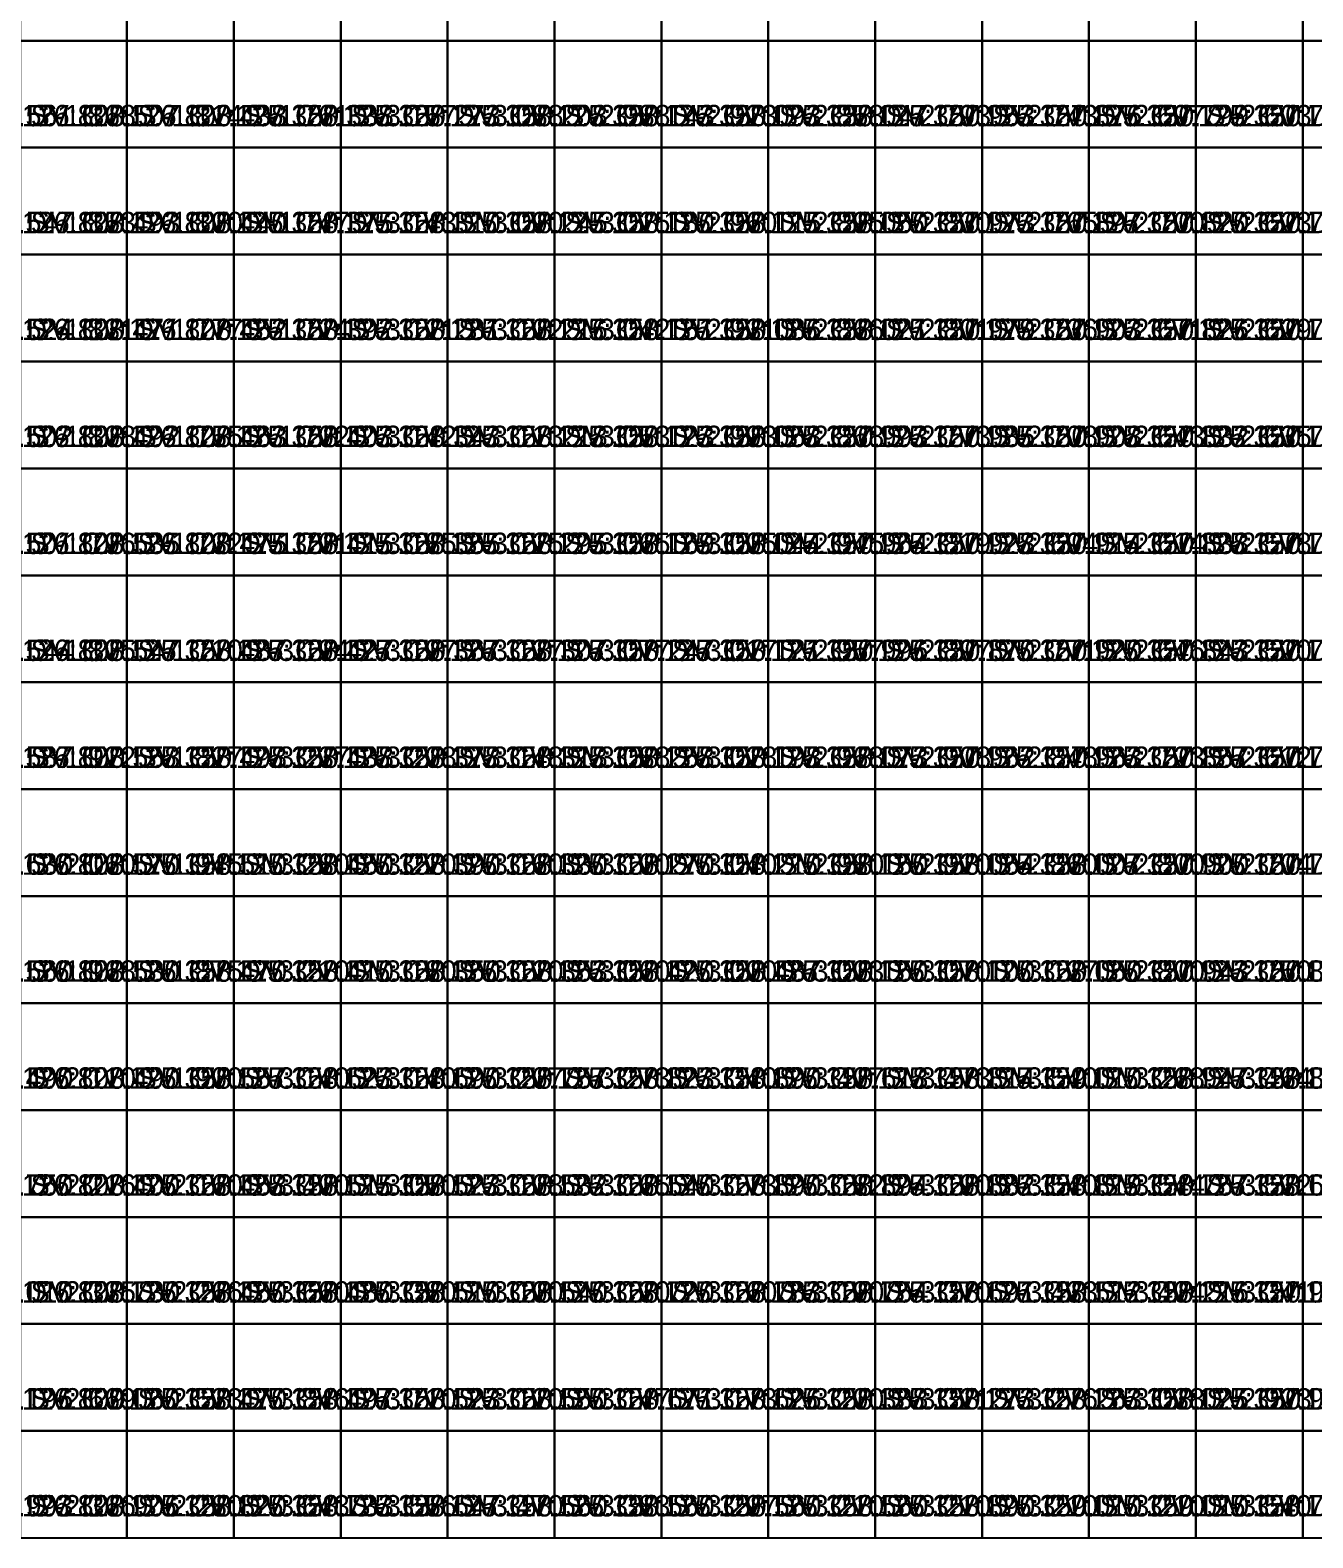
# Model space of a CAD drawing. Header units: metres. Extents: x 287857 to 287981, y 62957 to 63018.
# Drawn here: x 287924.02 to 287936.02, y 62956.83 to 62970.93 of the extents above; entities that cross this region are included whole.
import ezdxf

# ---------------------------------------------------------------- set-up
doc = ezdxf.new("R2010")
doc.units = ezdxf.units.M
doc.layers.add('CORR-CUT', color=7, linetype='Continuous', true_color=0x3b82f6)
doc.layers.add('CORR-DIFF-TXT', color=7, linetype='Continuous', true_color=0xffffff)

msp = doc.modelspace()

# ---------------------------------------------------------------- linework, layer by layer
at = {"layer": 'CORR-CUT'}
for points in [[(287923.925, 62970.831, 128.522), (287924.925, 62970.831, 128.522), (287924.925, 62971.831, 128.522), (287923.925, 62971.831, 128.522), (287923.925, 62970.831, 128.522)], [(287924.925, 62970.831, 128.436), (287925.925, 62970.831, 128.436), (287925.925, 62971.831, 128.436), (287924.925, 62971.831, 128.436), (287924.925, 62970.831, 128.436)], [(287925.925, 62970.831, 128.319), (287926.925, 62970.831, 128.319), (287926.925, 62971.831, 128.319), (287925.925, 62971.831, 128.319), (287925.925, 62970.831, 128.319)], [(287926.925, 62970.831, 128.237), (287927.925, 62970.831, 128.237), (287927.925, 62971.831, 128.237), (287926.925, 62971.831, 128.237), (287926.925, 62970.831, 128.237)], [(287927.925, 62970.831, 128.172), (287928.925, 62970.831, 128.172), (287928.925, 62971.831, 128.172), (287927.925, 62971.831, 128.172), (287927.925, 62970.831, 128.172)], [(287928.925, 62970.831, 128.136), (287929.925, 62970.831, 128.136), (287929.925, 62971.831, 128.136), (287928.925, 62971.831, 128.136), (287928.925, 62970.831, 128.136)], [(287929.925, 62970.831, 128.115), (287930.925, 62970.831, 128.115), (287930.925, 62971.831, 128.115), (287929.925, 62971.831, 128.115), (287929.925, 62970.831, 128.115)], [(287930.925, 62970.831, 128.043), (287931.925, 62970.831, 128.043), (287931.925, 62971.831, 128.043), (287930.925, 62971.831, 128.043), (287930.925, 62970.831, 128.043)], [(287931.925, 62970.831, 127.941), (287932.925, 62970.831, 127.941), (287932.925, 62971.831, 127.941), (287931.925, 62971.831, 127.941), (287931.925, 62970.831, 127.941)], [(287932.925, 62970.831, 127.856), (287933.925, 62970.831, 127.856), (287933.925, 62971.831, 127.856), (287932.925, 62971.831, 127.856), (287932.925, 62970.831, 127.856)], [(287933.925, 62970.831, 127.779), (287934.925, 62970.831, 127.779), (287934.925, 62971.831, 127.779), (287933.925, 62971.831, 127.779), (287933.925, 62970.831, 127.779)], [(287934.925, 62970.831, 127.702), (287935.925, 62970.831, 127.702), (287935.925, 62971.831, 127.702), (287934.925, 62971.831, 127.702), (287934.925, 62970.831, 127.702)], [(287935.925, 62970.831, 127.626), (287936.925, 62970.831, 127.626), (287936.925, 62971.831, 127.626), (287935.925, 62971.831, 127.626), (287935.925, 62970.831, 127.626)], [(287923.925, 62969.831, 128.507), (287924.925, 62969.831, 128.507), (287924.925, 62970.831, 128.507), (287923.925, 62970.831, 128.507), (287923.925, 62969.831, 128.507)], [(287924.925, 62969.831, 128.438), (287925.925, 62969.831, 128.438), (287925.925, 62970.831, 128.438), (287924.925, 62970.831, 128.438), (287924.925, 62969.831, 128.438)], [(287925.925, 62969.831, 128.338), (287926.925, 62969.831, 128.338), (287926.925, 62970.831, 128.338), (287925.925, 62970.831, 128.338), (287925.925, 62969.831, 128.338)], [(287926.925, 62969.831, 128.273), (287927.925, 62969.831, 128.273), (287927.925, 62970.831, 128.273), (287926.925, 62970.831, 128.273), (287926.925, 62969.831, 128.273)], [(287927.925, 62969.831, 128.208), (287928.925, 62969.831, 128.208), (287928.925, 62970.831, 128.208), (287927.925, 62970.831, 128.208), (287927.925, 62969.831, 128.208)], [(287928.925, 62969.831, 128.143), (287929.925, 62969.831, 128.143), (287929.925, 62970.831, 128.143), (287928.925, 62970.831, 128.143), (287928.925, 62969.831, 128.143)], [(287929.925, 62969.831, 128.093), (287930.925, 62969.831, 128.093), (287930.925, 62970.831, 128.093), (287929.925, 62970.831, 128.093), (287929.925, 62969.831, 128.093)], [(287930.925, 62969.831, 128.047), (287931.925, 62969.831, 128.047), (287931.925, 62970.831, 128.047), (287930.925, 62970.831, 128.047), (287930.925, 62969.831, 128.047)], [(287931.925, 62969.831, 127.953), (287932.925, 62969.831, 127.953), (287932.925, 62970.831, 127.953), (287931.925, 62970.831, 127.953), (287931.925, 62969.831, 127.953)], [(287932.925, 62969.831, 127.876), (287933.925, 62969.831, 127.876), (287933.925, 62970.831, 127.876), (287932.925, 62970.831, 127.876), (287932.925, 62969.831, 127.876)], [(287933.925, 62969.831, 127.799), (287934.925, 62969.831, 127.799), (287934.925, 62970.831, 127.799), (287933.925, 62970.831, 127.799), (287933.925, 62969.831, 127.799)], [(287934.925, 62969.831, 127.723), (287935.925, 62969.831, 127.723), (287935.925, 62970.831, 127.723), (287934.925, 62970.831, 127.723), (287934.925, 62969.831, 127.723)], [(287935.925, 62969.831, 127.646), (287936.925, 62969.831, 127.646), (287936.925, 62970.831, 127.646), (287935.925, 62970.831, 127.646), (287935.925, 62969.831, 127.646)], [(287923.925, 62968.831, 128.493), (287924.925, 62968.831, 128.493), (287924.925, 62969.831, 128.493), (287923.925, 62969.831, 128.493), (287923.925, 62968.831, 128.493)], [(287924.925, 62968.831, 128.44), (287925.925, 62968.831, 128.44), (287925.925, 62969.831, 128.44), (287924.925, 62969.831, 128.44), (287924.925, 62968.831, 128.44)], [(287925.925, 62968.831, 128.375), (287926.925, 62968.831, 128.375), (287926.925, 62969.831, 128.375), (287925.925, 62969.831, 128.375), (287925.925, 62968.831, 128.375)], [(287926.925, 62968.831, 128.31), (287927.925, 62968.831, 128.31), (287927.925, 62969.831, 128.31), (287926.925, 62969.831, 128.31), (287926.925, 62968.831, 128.31)], [(287927.925, 62968.831, 128.245), (287928.925, 62968.831, 128.245), (287928.925, 62969.831, 128.245), (287927.925, 62969.831, 128.245), (287927.925, 62968.831, 128.245)], [(287928.925, 62968.831, 128.18), (287929.925, 62968.831, 128.18), (287929.925, 62969.831, 128.18), (287928.925, 62969.831, 128.18), (287928.925, 62968.831, 128.18)], [(287929.925, 62968.831, 128.115), (287930.925, 62968.831, 128.115), (287930.925, 62969.831, 128.115), (287929.925, 62969.831, 128.115), (287929.925, 62968.831, 128.115)], [(287930.925, 62968.831, 128.05), (287931.925, 62968.831, 128.05), (287931.925, 62969.831, 128.05), (287930.925, 62969.831, 128.05), (287930.925, 62968.831, 128.05)], [(287931.925, 62968.831, 127.973), (287932.925, 62968.831, 127.973), (287932.925, 62969.831, 127.973), (287931.925, 62969.831, 127.973), (287931.925, 62968.831, 127.973)], [(287932.925, 62968.831, 127.897), (287933.925, 62968.831, 127.897), (287933.925, 62969.831, 127.897), (287932.925, 62969.831, 127.897), (287932.925, 62968.831, 127.897)], [(287933.925, 62968.831, 127.82), (287934.925, 62968.831, 127.82), (287934.925, 62969.831, 127.82), (287933.925, 62969.831, 127.82), (287933.925, 62968.831, 127.82)], [(287934.925, 62968.831, 127.743), (287935.925, 62968.831, 127.743), (287935.925, 62969.831, 127.743), (287934.925, 62969.831, 127.743), (287934.925, 62968.831, 127.743)], [(287935.925, 62968.831, 127.667), (287936.925, 62968.831, 127.667), (287936.925, 62969.831, 127.667), (287935.925, 62969.831, 127.667), (287935.925, 62968.831, 127.667)], [(287923.925, 62967.831, 128.471), (287924.925, 62967.831, 128.471), (287924.925, 62968.831, 128.471), (287923.925, 62968.831, 128.471), (287923.925, 62967.831, 128.471)], [(287924.925, 62967.831, 128.452), (287925.925, 62967.831, 128.452), (287925.925, 62968.831, 128.452), (287924.925, 62968.831, 128.452), (287924.925, 62967.831, 128.452)], [(287925.925, 62967.831, 128.392), (287926.925, 62967.831, 128.392), (287926.925, 62968.831, 128.392), (287925.925, 62968.831, 128.392), (287925.925, 62967.831, 128.392)], [(287926.925, 62967.831, 128.281), (287927.925, 62967.831, 128.281), (287927.925, 62968.831, 128.281), (287926.925, 62968.831, 128.281), (287926.925, 62967.831, 128.281)], [(287927.925, 62967.831, 128.216), (287928.925, 62967.831, 128.216), (287928.925, 62968.831, 128.216), (287927.925, 62968.831, 128.216), (287927.925, 62967.831, 128.216)], [(287928.925, 62967.831, 128.151), (287929.925, 62967.831, 128.151), (287929.925, 62968.831, 128.151), (287928.925, 62968.831, 128.151), (287928.925, 62967.831, 128.151)], [(287929.925, 62967.831, 128.086), (287930.925, 62967.831, 128.086), (287930.925, 62968.831, 128.086), (287929.925, 62968.831, 128.086), (287929.925, 62967.831, 128.086)], [(287930.925, 62967.831, 128.021), (287931.925, 62967.831, 128.021), (287931.925, 62968.831, 128.021), (287930.925, 62968.831, 128.021), (287930.925, 62967.831, 128.021)], [(287931.925, 62967.831, 127.979), (287932.925, 62967.831, 127.979), (287932.925, 62968.831, 127.979), (287931.925, 62968.831, 127.979), (287931.925, 62967.831, 127.979)], [(287932.925, 62967.831, 127.903), (287933.925, 62967.831, 127.903), (287933.925, 62968.831, 127.903), (287932.925, 62968.831, 127.903), (287932.925, 62967.831, 127.903)], [(287933.925, 62967.831, 127.826), (287934.925, 62967.831, 127.826), (287934.925, 62968.831, 127.826), (287933.925, 62968.831, 127.826), (287933.925, 62967.831, 127.826)], [(287934.925, 62967.831, 127.749), (287935.925, 62967.831, 127.749), (287935.925, 62968.831, 127.749), (287934.925, 62968.831, 127.749), (287934.925, 62967.831, 127.749)], [(287935.925, 62967.831, 127.673), (287936.925, 62967.831, 127.673), (287936.925, 62968.831, 127.673), (287935.925, 62968.831, 127.673), (287935.925, 62967.831, 127.673)], [(287923.925, 62966.831, 128.492), (287924.925, 62966.831, 128.492), (287924.925, 62967.831, 128.492), (287923.925, 62967.831, 128.492), (287923.925, 62966.831, 128.492)], [(287924.925, 62966.831, 128.463), (287925.925, 62966.831, 128.463), (287925.925, 62967.831, 128.463), (287924.925, 62967.831, 128.463), (287924.925, 62966.831, 128.463)], [(287925.925, 62966.831, 128.403), (287926.925, 62966.831, 128.403), (287926.925, 62967.831, 128.403), (287925.925, 62967.831, 128.403), (287925.925, 62966.831, 128.403)], [(287926.925, 62966.831, 128.343), (287927.925, 62966.831, 128.343), (287927.925, 62967.831, 128.343), (287926.925, 62967.831, 128.343), (287926.925, 62966.831, 128.343)], [(287927.925, 62966.831, 128.218), (287928.925, 62966.831, 128.218), (287928.925, 62967.831, 128.218), (287927.925, 62967.831, 128.218), (287927.925, 62966.831, 128.218)], [(287928.925, 62966.831, 128.123), (287929.925, 62966.831, 128.123), (287929.925, 62967.831, 128.123), (287928.925, 62967.831, 128.123), (287928.925, 62966.831, 128.123)], [(287929.925, 62966.831, 128.058), (287930.925, 62966.831, 128.058), (287930.925, 62967.831, 128.058), (287929.925, 62967.831, 128.058), (287929.925, 62966.831, 128.058)], [(287930.925, 62966.831, 127.993), (287931.925, 62966.831, 127.993), (287931.925, 62967.831, 127.993), (287930.925, 62967.831, 127.993), (287930.925, 62966.831, 127.993)], [(287931.925, 62966.831, 127.985), (287932.925, 62966.831, 127.985), (287932.925, 62967.831, 127.985), (287931.925, 62967.831, 127.985), (287931.925, 62966.831, 127.985)], [(287932.925, 62966.831, 127.908), (287933.925, 62966.831, 127.908), (287933.925, 62967.831, 127.908), (287932.925, 62967.831, 127.908), (287932.925, 62966.831, 127.908)], [(287933.925, 62966.831, 127.832), (287934.925, 62966.831, 127.832), (287934.925, 62967.831, 127.832), (287933.925, 62967.831, 127.832), (287933.925, 62966.831, 127.832)], [(287934.925, 62966.831, 127.755), (287935.925, 62966.831, 127.755), (287935.925, 62967.831, 127.755), (287934.925, 62967.831, 127.755), (287934.925, 62966.831, 127.755)], [(287935.925, 62966.831, 127.678), (287936.925, 62966.831, 127.678), (287936.925, 62967.831, 127.678), (287935.925, 62967.831, 127.678), (287935.925, 62966.831, 127.678)], [(287923.925, 62965.831, 128.535), (287924.925, 62965.831, 128.535), (287924.925, 62966.831, 128.535), (287923.925, 62966.831, 128.535), (287923.925, 62965.831, 128.535)], [(287924.925, 62965.831, 128.475), (287925.925, 62965.831, 128.475), (287925.925, 62966.831, 128.475), (287924.925, 62966.831, 128.475), (287924.925, 62965.831, 128.475)], [(287925.925, 62965.831, 128.415), (287926.925, 62965.831, 128.415), (287926.925, 62966.831, 128.415), (287925.925, 62966.831, 128.415), (287925.925, 62965.831, 128.415)], [(287926.925, 62965.831, 128.355), (287927.925, 62965.831, 128.355), (287927.925, 62966.831, 128.355), (287926.925, 62966.831, 128.355), (287926.925, 62965.831, 128.355)], [(287927.925, 62965.831, 128.295), (287928.925, 62965.831, 128.295), (287928.925, 62966.831, 128.295), (287927.925, 62966.831, 128.295), (287927.925, 62965.831, 128.295)], [(287928.925, 62965.831, 128.169), (287929.925, 62965.831, 128.169), (287929.925, 62966.831, 128.169), (287928.925, 62966.831, 128.169), (287928.925, 62965.831, 128.169)], [(287929.925, 62965.831, 128.044), (287930.925, 62965.831, 128.044), (287930.925, 62966.831, 128.044), (287929.925, 62966.831, 128.044), (287929.925, 62965.831, 128.044)], [(287930.925, 62965.831, 127.964), (287931.925, 62965.831, 127.964), (287931.925, 62966.831, 127.964), (287930.925, 62966.831, 127.964), (287930.925, 62965.831, 127.964)], [(287931.925, 62965.831, 127.928), (287932.925, 62965.831, 127.928), (287932.925, 62966.831, 127.928), (287931.925, 62966.831, 127.928), (287931.925, 62965.831, 127.928)], [(287932.925, 62965.831, 127.914), (287933.925, 62965.831, 127.914), (287933.925, 62966.831, 127.914), (287932.925, 62966.831, 127.914), (287932.925, 62965.831, 127.914)], [(287933.925, 62965.831, 127.838), (287934.925, 62965.831, 127.838), (287934.925, 62966.831, 127.838), (287933.925, 62966.831, 127.838), (287933.925, 62965.831, 127.838)], [(287934.925, 62965.831, 127.76), (287935.925, 62965.831, 127.76), (287935.925, 62966.831, 127.76), (287934.925, 62966.831, 127.76), (287934.925, 62965.831, 127.76)], [(287935.925, 62965.831, 127.683), (287936.925, 62965.831, 127.683), (287936.925, 62966.831, 127.683), (287935.925, 62966.831, 127.683), (287935.925, 62965.831, 127.683)], [(287923.925, 62964.831, 128.547), (287924.925, 62964.831, 128.547), (287924.925, 62965.831, 128.547), (287923.925, 62965.831, 128.547), (287923.925, 62964.831, 128.547)], [(287924.925, 62964.831, 128.487), (287925.925, 62964.831, 128.487), (287925.925, 62965.831, 128.487), (287924.925, 62965.831, 128.487), (287924.925, 62964.831, 128.487)], [(287925.925, 62964.831, 128.427), (287926.925, 62964.831, 128.427), (287926.925, 62965.831, 128.427), (287925.925, 62965.831, 128.427), (287925.925, 62964.831, 128.427)], [(287926.925, 62964.831, 128.367), (287927.925, 62964.831, 128.367), (287927.925, 62965.831, 128.367), (287926.925, 62965.831, 128.367), (287926.925, 62964.831, 128.367)], [(287927.925, 62964.831, 128.307), (287928.925, 62964.831, 128.307), (287928.925, 62965.831, 128.307), (287927.925, 62965.831, 128.307), (287927.925, 62964.831, 128.307)], [(287928.925, 62964.831, 128.247), (287929.925, 62964.831, 128.247), (287929.925, 62965.831, 128.247), (287928.925, 62965.831, 128.247), (287928.925, 62964.831, 128.247)], [(287929.925, 62964.831, 128.121), (287930.925, 62964.831, 128.121), (287930.925, 62965.831, 128.121), (287929.925, 62965.831, 128.121), (287929.925, 62964.831, 128.121)], [(287930.925, 62964.831, 127.996), (287931.925, 62964.831, 127.996), (287931.925, 62965.831, 127.996), (287930.925, 62965.831, 127.996), (287930.925, 62964.831, 127.996)], [(287931.925, 62964.831, 127.87), (287932.925, 62964.831, 127.87), (287932.925, 62965.831, 127.87), (287931.925, 62965.831, 127.87), (287931.925, 62964.831, 127.87)], [(287932.925, 62964.831, 127.92), (287933.925, 62964.831, 127.92), (287933.925, 62965.831, 127.92), (287932.925, 62965.831, 127.92), (287932.925, 62964.831, 127.92)], [(287933.925, 62964.831, 127.843), (287934.925, 62964.831, 127.843), (287934.925, 62965.831, 127.843), (287933.925, 62965.831, 127.843), (287933.925, 62964.831, 127.843)], [(287934.925, 62964.831, 127.765), (287935.925, 62964.831, 127.765), (287935.925, 62965.831, 127.765), (287934.925, 62965.831, 127.765), (287934.925, 62964.831, 127.765)], [(287935.925, 62964.831, 127.688), (287936.925, 62964.831, 127.688), (287936.925, 62965.831, 127.688), (287935.925, 62965.831, 127.688), (287935.925, 62964.831, 127.688)], [(287923.925, 62963.831, 128.558), (287924.925, 62963.831, 128.558), (287924.925, 62964.831, 128.558), (287923.925, 62964.831, 128.558), (287923.925, 62963.831, 128.558)], [(287924.925, 62963.831, 128.498), (287925.925, 62963.831, 128.498), (287925.925, 62964.831, 128.498), (287924.925, 62964.831, 128.498), (287924.925, 62963.831, 128.498)], [(287925.925, 62963.831, 128.438), (287926.925, 62963.831, 128.438), (287926.925, 62964.831, 128.438), (287925.925, 62964.831, 128.438), (287925.925, 62963.831, 128.438)], [(287926.925, 62963.831, 128.378), (287927.925, 62963.831, 128.378), (287927.925, 62964.831, 128.378), (287926.925, 62964.831, 128.378), (287926.925, 62963.831, 128.378)], [(287927.925, 62963.831, 128.318), (287928.925, 62963.831, 128.318), (287928.925, 62964.831, 128.318), (287927.925, 62964.831, 128.318), (287927.925, 62963.831, 128.318)], [(287928.925, 62963.831, 128.258), (287929.925, 62963.831, 128.258), (287929.925, 62964.831, 128.258), (287928.925, 62964.831, 128.258), (287928.925, 62963.831, 128.258)], [(287929.925, 62963.831, 128.198), (287930.925, 62963.831, 128.198), (287930.925, 62964.831, 128.198), (287929.925, 62964.831, 128.198), (287929.925, 62963.831, 128.198)], [(287930.925, 62963.831, 128.073), (287931.925, 62963.831, 128.073), (287931.925, 62964.831, 128.073), (287930.925, 62964.831, 128.073), (287930.925, 62963.831, 128.073)], [(287931.925, 62963.831, 127.962), (287932.925, 62963.831, 127.962), (287932.925, 62964.831, 127.962), (287931.925, 62964.831, 127.962), (287931.925, 62963.831, 127.962)], [(287932.925, 62963.831, 127.963), (287933.925, 62963.831, 127.963), (287933.925, 62964.831, 127.963), (287932.925, 62964.831, 127.963), (287932.925, 62963.831, 127.963)], [(287933.925, 62963.831, 127.857), (287934.925, 62963.831, 127.857), (287934.925, 62964.831, 127.857), (287933.925, 62964.831, 127.857), (287933.925, 62963.831, 127.857)], [(287934.925, 62963.831, 127.77), (287935.925, 62963.831, 127.77), (287935.925, 62964.831, 127.77), (287934.925, 62964.831, 127.77), (287934.925, 62963.831, 127.77)], [(287935.925, 62963.831, 127.693), (287936.925, 62963.831, 127.693), (287936.925, 62964.831, 127.693), (287935.925, 62964.831, 127.693), (287935.925, 62963.831, 127.693)], [(287923.925, 62962.831, 128.57), (287924.925, 62962.831, 128.57), (287924.925, 62963.831, 128.57), (287923.925, 62963.831, 128.57), (287923.925, 62962.831, 128.57)], [(287924.925, 62962.831, 128.51), (287925.925, 62962.831, 128.51), (287925.925, 62963.831, 128.51), (287924.925, 62963.831, 128.51), (287924.925, 62962.831, 128.51)], [(287925.925, 62962.831, 128.45), (287926.925, 62962.831, 128.45), (287926.925, 62963.831, 128.45), (287925.925, 62963.831, 128.45), (287925.925, 62962.831, 128.45)], [(287926.925, 62962.831, 128.39), (287927.925, 62962.831, 128.39), (287927.925, 62963.831, 128.39), (287926.925, 62963.831, 128.39), (287926.925, 62962.831, 128.39)], [(287927.925, 62962.831, 128.33), (287928.925, 62962.831, 128.33), (287928.925, 62963.831, 128.33), (287927.925, 62963.831, 128.33), (287927.925, 62962.831, 128.33)], [(287928.925, 62962.831, 128.27), (287929.925, 62962.831, 128.27), (287929.925, 62963.831, 128.27), (287928.925, 62963.831, 128.27), (287928.925, 62962.831, 128.27)], [(287929.925, 62962.831, 128.21), (287930.925, 62962.831, 128.21), (287930.925, 62963.831, 128.21), (287929.925, 62963.831, 128.21), (287929.925, 62962.831, 128.21)], [(287930.925, 62962.831, 128.15), (287931.925, 62962.831, 128.15), (287931.925, 62963.831, 128.15), (287930.925, 62963.831, 128.15), (287930.925, 62962.831, 128.15)], [(287931.925, 62962.831, 128.054), (287932.925, 62962.831, 128.054), (287932.925, 62963.831, 128.054), (287931.925, 62963.831, 128.054), (287931.925, 62962.831, 128.054)], [(287932.925, 62962.831, 128.007), (287933.925, 62962.831, 128.007), (287933.925, 62963.831, 128.007), (287932.925, 62963.831, 128.007), (287932.925, 62962.831, 128.007)], [(287933.925, 62962.831, 127.9), (287934.925, 62962.831, 127.9), (287934.925, 62963.831, 127.9), (287933.925, 62963.831, 127.9), (287933.925, 62962.831, 127.9)], [(287934.925, 62962.831, 127.793), (287935.925, 62962.831, 127.793), (287935.925, 62963.831, 127.793), (287934.925, 62963.831, 127.793), (287934.925, 62962.831, 127.793)], [(287935.925, 62962.831, 127.707), (287936.925, 62962.831, 127.707), (287936.925, 62963.831, 127.707), (287935.925, 62963.831, 127.707), (287935.925, 62962.831, 127.707)], [(287923.925, 62961.831, 128.53), (287924.925, 62961.831, 128.53), (287924.925, 62962.831, 128.53), (287923.925, 62962.831, 128.53), (287923.925, 62961.831, 128.53)], [(287924.925, 62961.831, 128.47), (287925.925, 62961.831, 128.47), (287925.925, 62962.831, 128.47), (287924.925, 62962.831, 128.47), (287924.925, 62961.831, 128.47)], [(287925.925, 62961.831, 128.41), (287926.925, 62961.831, 128.41), (287926.925, 62962.831, 128.41), (287925.925, 62962.831, 128.41), (287925.925, 62961.831, 128.41)], [(287926.925, 62961.831, 128.35), (287927.925, 62961.831, 128.35), (287927.925, 62962.831, 128.35), (287926.925, 62962.831, 128.35), (287926.925, 62961.831, 128.35)], [(287927.925, 62961.831, 128.353), (287928.925, 62961.831, 128.353), (287928.925, 62962.831, 128.353), (287927.925, 62962.831, 128.353), (287927.925, 62961.831, 128.353)], [(287928.925, 62961.831, 128.42), (287929.925, 62961.831, 128.42), (287929.925, 62962.831, 128.42), (287928.925, 62962.831, 128.42), (287928.925, 62961.831, 128.42)], [(287929.925, 62961.831, 128.487), (287930.925, 62961.831, 128.487), (287930.925, 62962.831, 128.487), (287929.925, 62962.831, 128.487), (287929.925, 62961.831, 128.487)], [(287930.925, 62961.831, 128.15), (287931.925, 62961.831, 128.15), (287931.925, 62962.831, 128.15), (287930.925, 62962.831, 128.15), (287930.925, 62961.831, 128.15)], [(287931.925, 62961.831, 128.1), (287932.925, 62961.831, 128.1), (287932.925, 62962.831, 128.1), (287931.925, 62962.831, 128.1), (287931.925, 62961.831, 128.1)], [(287932.925, 62961.831, 128.05), (287933.925, 62961.831, 128.05), (287933.925, 62962.831, 128.05), (287932.925, 62962.831, 128.05), (287932.925, 62961.831, 128.05)], [(287933.925, 62961.831, 127.943), (287934.925, 62961.831, 127.943), (287934.925, 62962.831, 127.943), (287933.925, 62962.831, 127.943), (287933.925, 62961.831, 127.943)], [(287934.925, 62961.831, 127.837), (287935.925, 62961.831, 127.837), (287935.925, 62962.831, 127.837), (287934.925, 62962.831, 127.837), (287934.925, 62961.831, 127.837)], [(287935.925, 62961.831, 127.73), (287936.925, 62961.831, 127.73), (287936.925, 62962.831, 127.73), (287935.925, 62962.831, 127.73), (287935.925, 62961.831, 127.73)], [(287923.925, 62960.831, 128.49), (287924.925, 62960.831, 128.49), (287924.925, 62961.831, 128.49), (287923.925, 62961.831, 128.49), (287923.925, 62960.831, 128.49)], [(287924.925, 62960.831, 128.557), (287925.925, 62960.831, 128.557), (287925.925, 62961.831, 128.557), (287924.925, 62961.831, 128.557), (287924.925, 62960.831, 128.557)], [(287925.925, 62960.831, 128.623), (287926.925, 62960.831, 128.623), (287926.925, 62961.831, 128.623), (287925.925, 62961.831, 128.623), (287925.925, 62960.831, 128.623)], [(287926.925, 62960.831, 128.69), (287927.925, 62960.831, 128.69), (287927.925, 62961.831, 128.69), (287926.925, 62961.831, 128.69), (287926.925, 62960.831, 128.69)], [(287927.925, 62960.831, 128.757), (287928.925, 62960.831, 128.757), (287928.925, 62961.831, 128.757), (287927.925, 62961.831, 128.757), (287927.925, 62960.831, 128.757)], [(287928.925, 62960.831, 128.823), (287929.925, 62960.831, 128.823), (287929.925, 62961.831, 128.823), (287928.925, 62961.831, 128.823), (287928.925, 62960.831, 128.823)], [(287929.925, 62960.831, 128.89), (287930.925, 62960.831, 128.89), (287930.925, 62961.831, 128.89), (287929.925, 62961.831, 128.89), (287929.925, 62960.831, 128.89)], [(287930.925, 62960.831, 128.618), (287931.925, 62960.831, 128.618), (287931.925, 62961.831, 128.618), (287930.925, 62961.831, 128.618), (287930.925, 62960.831, 128.618)], [(287931.925, 62960.831, 128.814), (287932.925, 62960.831, 128.814), (287932.925, 62961.831, 128.814), (287931.925, 62961.831, 128.814), (287931.925, 62960.831, 128.814)], [(287932.925, 62960.831, 129.01), (287933.925, 62960.831, 129.01), (287933.925, 62961.831, 129.01), (287932.925, 62961.831, 129.01), (287932.925, 62960.831, 129.01)], [(287933.925, 62960.831, 128.947), (287934.925, 62960.831, 128.947), (287934.925, 62961.831, 128.947), (287933.925, 62961.831, 128.947), (287933.925, 62960.831, 128.947)], [(287934.925, 62960.831, 128.885), (287935.925, 62960.831, 128.885), (287935.925, 62961.831, 128.885), (287934.925, 62961.831, 128.885), (287934.925, 62960.831, 128.885)], [(287935.925, 62960.831, 128.822), (287936.925, 62960.831, 128.822), (287936.925, 62961.831, 128.822), (287935.925, 62961.831, 128.822), (287935.925, 62960.831, 128.822)], [(287923.925, 62959.831, 128.4), (287924.925, 62959.831, 128.4), (287924.925, 62960.831, 128.4), (287923.925, 62960.831, 128.4), (287923.925, 62959.831, 128.4)], [(287924.925, 62959.831, 128.458), (287925.925, 62959.831, 128.458), (287925.925, 62960.831, 128.458), (287924.925, 62960.831, 128.458), (287924.925, 62959.831, 128.458)], [(287925.925, 62959.831, 128.515), (287926.925, 62959.831, 128.515), (287926.925, 62960.831, 128.515), (287925.925, 62960.831, 128.515), (287925.925, 62959.831, 128.515)], [(287926.925, 62959.831, 128.523), (287927.925, 62959.831, 128.523), (287927.925, 62960.831, 128.523), (287926.925, 62960.831, 128.523), (287926.925, 62959.831, 128.523)], [(287927.925, 62959.831, 128.532), (287928.925, 62959.831, 128.532), (287928.925, 62960.831, 128.532), (287927.925, 62960.831, 128.532), (287927.925, 62959.831, 128.532)], [(287928.925, 62959.831, 128.54), (287929.925, 62959.831, 128.54), (287929.925, 62960.831, 128.54), (287928.925, 62960.831, 128.54), (287928.925, 62959.831, 128.54)], [(287929.925, 62959.831, 128.89), (287930.925, 62959.831, 128.89), (287930.925, 62960.831, 128.89), (287929.925, 62960.831, 128.89), (287929.925, 62959.831, 128.89)], [(287930.925, 62959.831, 128.894), (287931.925, 62959.831, 128.894), (287931.925, 62960.831, 128.894), (287930.925, 62960.831, 128.894), (287930.925, 62959.831, 128.894)], [(287931.925, 62959.831, 128.882), (287932.925, 62959.831, 128.882), (287932.925, 62960.831, 128.882), (287931.925, 62960.831, 128.882), (287931.925, 62959.831, 128.882)], [(287932.925, 62959.831, 128.819), (287933.925, 62959.831, 128.819), (287933.925, 62960.831, 128.819), (287932.925, 62960.831, 128.819), (287932.925, 62959.831, 128.819)], [(287933.925, 62959.831, 128.757), (287934.925, 62959.831, 128.757), (287934.925, 62960.831, 128.757), (287933.925, 62960.831, 128.757), (287933.925, 62959.831, 128.757)], [(287934.925, 62959.831, 128.636), (287935.925, 62959.831, 128.636), (287935.925, 62960.831, 128.636), (287934.925, 62960.831, 128.636), (287934.925, 62959.831, 128.636)], [(287935.925, 62959.831, 128.34), (287936.925, 62959.831, 128.34), (287936.925, 62960.831, 128.34), (287935.925, 62960.831, 128.34), (287935.925, 62959.831, 128.34)], [(287923.925, 62958.831, 128.73), (287924.925, 62958.831, 128.73), (287924.925, 62959.831, 128.73), (287923.925, 62959.831, 128.73), (287923.925, 62958.831, 128.73)], [(287924.925, 62958.831, 128.45), (287925.925, 62958.831, 128.45), (287925.925, 62959.831, 128.45), (287924.925, 62959.831, 128.45), (287924.925, 62958.831, 128.45)], [(287925.925, 62958.831, 128.48), (287926.925, 62958.831, 128.48), (287926.925, 62959.831, 128.48), (287925.925, 62959.831, 128.48), (287925.925, 62958.831, 128.48)], [(287926.925, 62958.831, 128.51), (287927.925, 62958.831, 128.51), (287927.925, 62959.831, 128.51), (287926.925, 62959.831, 128.51), (287926.925, 62958.831, 128.51)], [(287927.925, 62958.831, 128.54), (287928.925, 62958.831, 128.54), (287928.925, 62959.831, 128.54), (287927.925, 62959.831, 128.54), (287927.925, 62958.831, 128.54)], [(287928.925, 62958.831, 128.72), (287929.925, 62958.831, 128.72), (287929.925, 62959.831, 128.72), (287928.925, 62959.831, 128.72), (287928.925, 62958.831, 128.72)], [(287929.925, 62958.831, 128.783), (287930.925, 62958.831, 128.783), (287930.925, 62959.831, 128.783), (287929.925, 62959.831, 128.783), (287929.925, 62958.831, 128.783)], [(287930.925, 62958.831, 128.754), (287931.925, 62958.831, 128.754), (287931.925, 62959.831, 128.754), (287930.925, 62959.831, 128.754), (287930.925, 62958.831, 128.754)], [(287931.925, 62958.831, 128.691), (287932.925, 62958.831, 128.691), (287932.925, 62959.831, 128.691), (287931.925, 62959.831, 128.691), (287931.925, 62958.831, 128.691)], [(287932.925, 62958.831, 128.512), (287933.925, 62958.831, 128.512), (287933.925, 62959.831, 128.512), (287932.925, 62959.831, 128.512), (287932.925, 62958.831, 128.512)], [(287933.925, 62958.831, 128.216), (287934.925, 62958.831, 128.216), (287934.925, 62959.831, 128.216), (287933.925, 62959.831, 128.216), (287933.925, 62958.831, 128.216)], [(287934.925, 62958.831, 127.92), (287935.925, 62958.831, 127.92), (287935.925, 62959.831, 127.92), (287934.925, 62959.831, 127.92), (287934.925, 62958.831, 127.92)], [(287935.925, 62958.831, 127.986), (287936.925, 62958.831, 127.986), (287936.925, 62959.831, 127.986), (287935.925, 62959.831, 127.986), (287935.925, 62958.831, 127.986)], [(287923.925, 62957.831, 129.06), (287924.925, 62957.831, 129.06), (287924.925, 62958.831, 129.06), (287923.925, 62958.831, 129.06), (287923.925, 62957.831, 129.06)], [(287924.925, 62957.831, 128.47), (287925.925, 62957.831, 128.47), (287925.925, 62958.831, 128.47), (287924.925, 62958.831, 128.47), (287924.925, 62957.831, 128.47)], [(287925.925, 62957.831, 128.497), (287926.925, 62957.831, 128.497), (287926.925, 62958.831, 128.497), (287925.925, 62958.831, 128.497), (287925.925, 62957.831, 128.497)], [(287926.925, 62957.831, 128.523), (287927.925, 62957.831, 128.523), (287927.925, 62958.831, 128.523), (287926.925, 62958.831, 128.523), (287926.925, 62957.831, 128.523)], [(287927.925, 62957.831, 128.55), (287928.925, 62957.831, 128.55), (287928.925, 62958.831, 128.55), (287927.925, 62958.831, 128.55), (287927.925, 62957.831, 128.55)], [(287928.925, 62957.831, 128.671), (287929.925, 62957.831, 128.671), (287929.925, 62958.831, 128.671), (287928.925, 62958.831, 128.671), (287928.925, 62957.831, 128.671)], [(287929.925, 62957.831, 128.626), (287930.925, 62957.831, 128.626), (287930.925, 62958.831, 128.626), (287929.925, 62958.831, 128.626), (287929.925, 62957.831, 128.626)], [(287930.925, 62957.831, 128.388), (287931.925, 62957.831, 128.388), (287931.925, 62958.831, 128.388), (287930.925, 62958.831, 128.388), (287930.925, 62957.831, 128.388)], [(287931.925, 62957.831, 128.273), (287932.925, 62957.831, 128.273), (287932.925, 62958.831, 128.273), (287931.925, 62958.831, 128.273), (287931.925, 62957.831, 128.273)], [(287932.925, 62957.831, 128.263), (287933.925, 62957.831, 128.263), (287933.925, 62958.831, 128.263), (287932.925, 62958.831, 128.263), (287932.925, 62957.831, 128.263)], [(287933.925, 62957.831, 128.025), (287934.925, 62957.831, 128.025), (287934.925, 62958.831, 128.025), (287933.925, 62958.831, 128.025), (287933.925, 62957.831, 128.025)], [(287934.925, 62957.831, 127.983), (287935.925, 62957.831, 127.983), (287935.925, 62958.831, 127.983), (287934.925, 62958.831, 127.983), (287934.925, 62957.831, 127.983)], [(287935.925, 62957.831, 128.006), (287936.925, 62957.831, 128.006), (287936.925, 62958.831, 128.006), (287935.925, 62958.831, 128.006), (287935.925, 62957.831, 128.006)], [(287923.925, 62956.831, 128.906), (287924.925, 62956.831, 128.906), (287924.925, 62957.831, 128.906), (287923.925, 62957.831, 128.906), (287923.925, 62956.831, 128.906)], [(287924.925, 62956.831, 128.82), (287925.925, 62956.831, 128.82), (287925.925, 62957.831, 128.82), (287924.925, 62957.831, 128.82), (287924.925, 62956.831, 128.82)], [(287925.925, 62956.831, 128.733), (287926.925, 62956.831, 128.733), (287926.925, 62957.831, 128.733), (287925.925, 62957.831, 128.733), (287925.925, 62956.831, 128.733)], [(287926.925, 62956.831, 128.647), (287927.925, 62956.831, 128.647), (287927.925, 62957.831, 128.647), (287926.925, 62957.831, 128.647), (287926.925, 62956.831, 128.647)], [(287927.925, 62956.831, 128.56), (287928.925, 62956.831, 128.56), (287928.925, 62957.831, 128.56), (287927.925, 62957.831, 128.56), (287927.925, 62956.831, 128.56)], [(287928.925, 62956.831, 128.56), (287929.925, 62956.831, 128.56), (287929.925, 62957.831, 128.56), (287928.925, 62957.831, 128.56), (287928.925, 62956.831, 128.56)], [(287929.925, 62956.831, 128.56), (287930.925, 62956.831, 128.56), (287930.925, 62957.831, 128.56), (287929.925, 62957.831, 128.56), (287929.925, 62956.831, 128.56)], [(287930.925, 62956.831, 128.56), (287931.925, 62956.831, 128.56), (287931.925, 62957.831, 128.56), (287930.925, 62957.831, 128.56), (287930.925, 62956.831, 128.56)], [(287931.925, 62956.831, 128.89), (287932.925, 62956.831, 128.89), (287932.925, 62957.831, 128.89), (287931.925, 62957.831, 128.89), (287931.925, 62956.831, 128.89)], [(287932.925, 62956.831, 129.01), (287933.925, 62956.831, 129.01), (287933.925, 62957.831, 129.01), (287932.925, 62957.831, 129.01), (287932.925, 62956.831, 129.01)], [(287933.925, 62956.831, 129.01), (287934.925, 62956.831, 129.01), (287934.925, 62957.831, 129.01), (287933.925, 62957.831, 129.01), (287933.925, 62956.831, 129.01)], [(287934.925, 62956.831, 128.76), (287935.925, 62956.831, 128.76), (287935.925, 62957.831, 128.76), (287934.925, 62957.831, 128.76), (287934.925, 62956.831, 128.76)], [(287935.925, 62956.831, 128.76), (287936.925, 62956.831, 128.76), (287936.925, 62957.831, 128.76), (287935.925, 62957.831, 128.76), (287935.925, 62956.831, 128.76)]]:
    msp.add_polyline3d(points, dxfattribs=at)

# ---------------------------------------------------------------- texts
at = {"layer": 'CORR-DIFF-TXT'}
for s, p in [('SV:128.668 CV:126.800 D:-1.868', (287921.025, 62970.031, 128.668)), ('SV:128.614 CV:126.800 D:-1.814', (287922.025, 62970.031, 128.614)), ('SV:128.561 CV:126.800 D:-1.761', (287923.025, 62970.031, 128.561)), ('SV:128.507 CV:125.350 D:-3.157', (287924.025, 62970.031, 128.507)), ('SV:128.438 CV:125.350 D:-3.088', (287925.025, 62970.031, 128.438)), ('SV:128.338 CV:125.350 D:-2.988', (287926.025, 62970.031, 128.338)), ('SV:128.273 CV:125.350 D:-2.923', (287927.025, 62970.031, 128.273)), ('SV:128.208 CV:125.350 D:-2.858', (287928.025, 62970.031, 128.208)), ('SV:128.143 CV:125.350 D:-2.793', (287929.025, 62970.031, 128.143)), ('SV:128.093 CV:125.350 D:-2.743', (287930.025, 62970.031, 128.093)), ('SV:128.047 CV:125.350 D:-2.697', (287931.025, 62970.031, 128.047)), ('SV:127.953 CV:125.350 D:-2.603', (287932.025, 62970.031, 127.953)), ('SV:127.876 CV:125.350 D:-2.526', (287933.025, 62970.031, 127.876)), ('SV:127.799 CV:125.350 D:-2.449', (287934.025, 62970.031, 127.799)), ('SV:127.723 CV:125.050 D:-2.673', (287935.025, 62970.031, 127.723)), ('SV:128.653 CV:126.800 D:-1.853', (287921.025, 62969.031, 128.653)), ('SV:128.600 CV:126.800 D:-1.800', (287922.025, 62969.031, 128.6)), ('SV:128.547 CV:126.800 D:-1.747', (287923.025, 62969.031, 128.547)), ('SV:128.493 CV:125.350 D:-3.143', (287924.025, 62969.031, 128.493)), ('SV:128.440 CV:125.350 D:-3.090', (287925.025, 62969.031, 128.44)), ('SV:128.375 CV:125.350 D:-3.025', (287926.025, 62969.031, 128.375)), ('SV:128.310 CV:125.350 D:-2.960', (287927.025, 62969.031, 128.31)), ('SV:128.245 CV:125.350 D:-2.895', (287928.025, 62969.031, 128.245)), ('SV:128.180 CV:125.350 D:-2.830', (287929.025, 62969.031, 128.18)), ('SV:128.115 CV:125.350 D:-2.765', (287930.025, 62969.031, 128.115)), ('SV:128.050 CV:125.350 D:-2.700', (287931.025, 62969.031, 128.05)), ('SV:127.973 CV:125.350 D:-2.623', (287932.025, 62969.031, 127.973)), ('SV:127.897 CV:125.350 D:-2.547', (287933.025, 62969.031, 127.897)), ('SV:127.820 CV:125.350 D:-2.470', (287934.025, 62969.031, 127.82)), ('SV:127.743 CV:125.050 D:-2.693', (287935.025, 62969.031, 127.743)), ('SV:128.631 CV:126.800 D:-1.831', (287921.025, 62968.031, 128.631)), ('SV:128.577 CV:126.800 D:-1.777', (287922.025, 62968.031, 128.577)), ('SV:128.524 CV:126.800 D:-1.724', (287923.025, 62968.031, 128.524)), ('SV:128.471 CV:125.350 D:-3.121', (287924.025, 62968.031, 128.471)), ('SV:128.452 CV:125.350 D:-3.102', (287925.025, 62968.031, 128.452)), ('SV:128.392 CV:125.350 D:-3.042', (287926.025, 62968.031, 128.392)), ('SV:128.281 CV:125.350 D:-2.931', (287927.025, 62968.031, 128.281)), ('SV:128.216 CV:125.350 D:-2.866', (287928.025, 62968.031, 128.216)), ('SV:128.151 CV:125.350 D:-2.801', (287929.025, 62968.031, 128.151)), ('SV:128.086 CV:125.350 D:-2.736', (287930.025, 62968.031, 128.086)), ('SV:128.021 CV:125.350 D:-2.671', (287931.025, 62968.031, 128.021)), ('SV:127.979 CV:125.350 D:-2.629', (287932.025, 62968.031, 127.979)), ('SV:127.903 CV:125.350 D:-2.553', (287933.025, 62968.031, 127.903)), ('SV:127.826 CV:125.350 D:-2.476', (287934.025, 62968.031, 127.826)), ('SV:127.749 CV:125.050 D:-2.699', (287935.025, 62968.031, 127.749)), ('SV:128.608 CV:126.800 D:-1.808', (287921.025, 62967.031, 128.608)), ('SV:128.555 CV:126.800 D:-1.755', (287922.025, 62967.031, 128.555)), ('SV:128.502 CV:126.800 D:-1.702', (287923.025, 62967.031, 128.502)), ('SV:128.492 CV:125.350 D:-3.142', (287924.025, 62967.031, 128.492)), ('SV:128.463 CV:125.350 D:-3.113', (287925.025, 62967.031, 128.463)), ('SV:128.403 CV:125.350 D:-3.053', (287926.025, 62967.031, 128.403)), ('SV:128.343 CV:125.350 D:-2.993', (287927.025, 62967.031, 128.343)), ('SV:128.218 CV:125.350 D:-2.868', (287928.025, 62967.031, 128.218)), ('SV:128.123 CV:125.350 D:-2.773', (287929.025, 62967.031, 128.123)), ('SV:128.058 CV:125.350 D:-2.708', (287930.025, 62967.031, 128.058)), ('SV:127.993 CV:125.350 D:-2.643', (287931.025, 62967.031, 127.993)), ('SV:127.985 CV:125.350 D:-2.635', (287932.025, 62967.031, 127.985)), ('SV:127.908 CV:125.350 D:-2.558', (287933.025, 62967.031, 127.908)), ('SV:127.832 CV:125.350 D:-2.482', (287934.025, 62967.031, 127.832)), ('SV:127.755 CV:125.050 D:-2.705', (287935.025, 62967.031, 127.755)), ('SV:128.596 CV:126.800 D:-1.796', (287921.025, 62966.031, 128.596)), ('SV:128.532 CV:126.800 D:-1.732', (287922.025, 62966.031, 128.532)), ('SV:128.501 CV:126.800 D:-1.701', (287923.025, 62966.031, 128.501)), ('SV:128.535 CV:125.350 D:-3.185', (287924.025, 62966.031, 128.535)), ('SV:128.475 CV:125.350 D:-3.125', (287925.025, 62966.031, 128.475)), ('SV:128.415 CV:125.350 D:-3.065', (287926.025, 62966.031, 128.415)), ('SV:128.355 CV:125.350 D:-3.005', (287927.025, 62966.031, 128.355)), ('SV:128.295 CV:125.350 D:-2.945', (287928.025, 62966.031, 128.295)), ('SV:128.169 CV:125.350 D:-2.819', (287929.025, 62966.031, 128.169)), ('SV:128.044 CV:125.350 D:-2.694', (287930.025, 62966.031, 128.044)), ('SV:127.964 CV:125.350 D:-2.614', (287931.025, 62966.031, 127.964)), ('SV:127.928 CV:125.350 D:-2.578', (287932.025, 62966.031, 127.928)), ('SV:127.914 CV:125.350 D:-2.564', (287933.025, 62966.031, 127.914)), ('SV:127.838 CV:125.350 D:-2.488', (287934.025, 62966.031, 127.838)), ('SV:127.760 CV:125.050 D:-2.710', (287935.025, 62966.031, 127.76)), ('SV:128.605 CV:126.800 D:-1.805', (287921.025, 62965.031, 128.605)), ('SV:128.510 CV:126.800 D:-1.710', (287922.025, 62965.031, 128.51)), ('SV:128.544 CV:125.350 D:-3.194', (287923.025, 62965.031, 128.544)), ('SV:128.547 CV:125.350 D:-3.197', (287924.025, 62965.031, 128.547)), ('SV:128.487 CV:125.350 D:-3.137', (287925.025, 62965.031, 128.487)), ('SV:128.427 CV:125.350 D:-3.077', (287926.025, 62965.031, 128.427)), ('SV:128.367 CV:125.350 D:-3.017', (287927.025, 62965.031, 128.367)), ('SV:128.307 CV:125.350 D:-2.957', (287928.025, 62965.031, 128.307)), ('SV:128.247 CV:125.350 D:-2.897', (287929.025, 62965.031, 128.247)), ('SV:128.121 CV:125.350 D:-2.771', (287930.025, 62965.031, 128.121)), ('SV:127.996 CV:125.350 D:-2.646', (287931.025, 62965.031, 127.996)), ('SV:127.870 CV:125.350 D:-2.520', (287932.025, 62965.031, 127.87)), ('SV:127.920 CV:125.350 D:-2.570', (287933.025, 62965.031, 127.92)), ('SV:127.843 CV:125.350 D:-2.493', (287934.025, 62965.031, 127.843)), ('SV:127.765 CV:125.050 D:-2.715', (287935.025, 62965.031, 127.765)), ('SV:128.722 CV:126.800 D:-1.922', (287921.025, 62964.031, 128.722)), ('SV:128.627 CV:126.800 D:-1.827', (287922.025, 62964.031, 128.627)), ('SV:128.587 CV:125.350 D:-3.237', (287923.025, 62964.031, 128.587)), ('SV:128.558 CV:125.350 D:-3.208', (287924.025, 62964.031, 128.558)), ('SV:128.498 CV:125.350 D:-3.148', (287925.025, 62964.031, 128.498)), ('SV:128.438 CV:125.350 D:-3.088', (287926.025, 62964.031, 128.438)), ('SV:128.378 CV:125.350 D:-3.028', (287927.025, 62964.031, 128.378)), ('SV:128.318 CV:125.350 D:-2.968', (287928.025, 62964.031, 128.318)), ('SV:128.258 CV:125.350 D:-2.908', (287929.025, 62964.031, 128.258)), ('SV:128.198 CV:125.350 D:-2.848', (287930.025, 62964.031, 128.198)), ('SV:128.073 CV:125.350 D:-2.723', (287931.025, 62964.031, 128.073)), ('SV:127.962 CV:125.350 D:-2.612', (287932.025, 62964.031, 127.962)), ('SV:127.963 CV:125.350 D:-2.613', (287933.025, 62964.031, 127.963)), ('SV:127.857 CV:125.350 D:-2.507', (287934.025, 62964.031, 127.857)), ('SV:127.770 CV:125.050 D:-2.720', (287935.025, 62964.031, 127.77)), ('SV:128.860 CV:126.800 D:-2.060', (287921.025, 62963.031, 128.86)), ('SV:128.745 CV:126.800 D:-1.945', (287922.025, 62963.031, 128.745)), ('SV:128.630 CV:125.350 D:-3.280', (287923.025, 62963.031, 128.63)), ('SV:128.570 CV:125.350 D:-3.220', (287924.025, 62963.031, 128.57)), ('SV:128.510 CV:125.350 D:-3.160', (287925.025, 62963.031, 128.51)), ('SV:128.450 CV:125.350 D:-3.100', (287926.025, 62963.031, 128.45)), ('SV:128.390 CV:125.350 D:-3.040', (287927.025, 62963.031, 128.39)), ('SV:128.330 CV:125.350 D:-2.980', (287928.025, 62963.031, 128.33)), ('SV:128.270 CV:125.350 D:-2.920', (287929.025, 62963.031, 128.27)), ('SV:128.210 CV:125.350 D:-2.860', (287930.025, 62963.031, 128.21)), ('SV:128.150 CV:125.350 D:-2.800', (287931.025, 62963.031, 128.15)), ('SV:128.054 CV:125.350 D:-2.704', (287932.025, 62963.031, 128.054)), ('SV:128.007 CV:125.350 D:-2.657', (287933.025, 62963.031, 128.007)), ('SV:127.900 CV:125.350 D:-2.550', (287934.025, 62963.031, 127.9)), ('SV:127.793 CV:125.050 D:-2.743', (287935.025, 62963.031, 127.793)), ('SV:128.768 CV:126.800 D:-1.968', (287921.025, 62962.031, 128.768)), ('SV:128.675 CV:126.800 D:-1.875', (287922.025, 62962.031, 128.675)), ('SV:128.560 CV:125.350 D:-3.210', (287923.025, 62962.031, 128.56)), ('SV:128.530 CV:125.350 D:-3.180', (287924.025, 62962.031, 128.53)), ('SV:128.470 CV:125.350 D:-3.120', (287925.025, 62962.031, 128.47)), ('SV:128.410 CV:125.350 D:-3.060', (287926.025, 62962.031, 128.41)), ('SV:128.350 CV:125.350 D:-3.000', (287927.025, 62962.031, 128.35)), ('SV:128.353 CV:125.350 D:-3.003', (287928.025, 62962.031, 128.353)), ('SV:128.420 CV:125.350 D:-3.070', (287929.025, 62962.031, 128.42)), ('SV:128.487 CV:125.350 D:-3.137', (287930.025, 62962.031, 128.487)), ('SV:128.150 CV:125.350 D:-2.800', (287931.025, 62962.031, 128.15)), ('SV:128.100 CV:125.350 D:-2.750', (287932.025, 62962.031, 128.1)), ('SV:128.050 CV:125.350 D:-2.700', (287933.025, 62962.031, 128.05)), ('SV:127.943 CV:125.350 D:-2.593', (287934.025, 62962.031, 127.943)), ('SV:127.837 CV:125.050 D:-2.787', (287935.025, 62962.031, 127.837)), ('SV:128.910 CV:126.800 D:-2.110', (287921.025, 62961.031, 128.91)), ('SV:128.700 CV:126.800 D:-1.900', (287922.025, 62961.031, 128.7)), ('SV:128.490 CV:125.350 D:-3.140', (287923.025, 62961.031, 128.49)), ('SV:128.490 CV:125.350 D:-3.140', (287924.025, 62961.031, 128.49)), ('SV:128.557 CV:125.350 D:-3.207', (287925.025, 62961.031, 128.557)), ('SV:128.623 CV:125.350 D:-3.273', (287926.025, 62961.031, 128.623)), ('SV:128.690 CV:125.350 D:-3.340', (287927.025, 62961.031, 128.69)), ('SV:128.757 CV:125.350 D:-3.407', (287928.025, 62961.031, 128.757)), ('SV:128.823 CV:125.350 D:-3.473', (287929.025, 62961.031, 128.823)), ('SV:128.890 CV:125.350 D:-3.540', (287930.025, 62961.031, 128.89)), ('SV:128.618 CV:125.350 D:-3.268', (287931.025, 62961.031, 128.618)), ('SV:128.814 CV:125.350 D:-3.464', (287932.025, 62961.031, 128.814)), ('SV:129.010 CV:125.350 D:-3.660', (287933.025, 62961.031, 129.01)), ('SV:128.947 CV:125.350 D:-3.597', (287934.025, 62961.031, 128.947)), ('SV:128.885 CV:125.050 D:-3.835', (287935.025, 62961.031, 128.885)), ('SV:129.016 CV:126.800 D:-2.216', (287921.025, 62960.031, 129.016)), ('SV:128.960 CV:126.800 D:-2.160', (287922.025, 62960.031, 128.96)), ('SV:128.750 CV:125.350 D:-3.400', (287923.025, 62960.031, 128.75)), ('SV:128.400 CV:125.350 D:-3.050', (287924.025, 62960.031, 128.4)), ('SV:128.458 CV:125.350 D:-3.108', (287925.025, 62960.031, 128.458)), ('SV:128.515 CV:125.350 D:-3.165', (287926.025, 62960.031, 128.515)), ('SV:128.523 CV:125.350 D:-3.173', (287927.025, 62960.031, 128.523)), ('SV:128.532 CV:125.350 D:-3.182', (287928.025, 62960.031, 128.532)), ('SV:128.540 CV:125.350 D:-3.190', (287929.025, 62960.031, 128.54)), ('SV:128.890 CV:125.350 D:-3.540', (287930.025, 62960.031, 128.89)), ('SV:128.894 CV:125.350 D:-3.544', (287931.025, 62960.031, 128.894)), ('SV:128.882 CV:125.350 D:-3.532', (287932.025, 62960.031, 128.882)), ('SV:128.819 CV:125.350 D:-3.469', (287933.025, 62960.031, 128.819)), ('SV:128.757 CV:125.350 D:-3.407', (287934.025, 62960.031, 128.757)), ('SV:128.636 CV:125.350 D:-3.286', (287935.025, 62960.031, 128.636)), ('SV:129.135 CV:126.800 D:-2.335', (287921.025, 62959.031, 129.135)), ('SV:129.066 CV:126.800 D:-2.266', (287922.025, 62959.031, 129.066)), ('SV:129.010 CV:125.350 D:-3.660', (287923.025, 62959.031, 129.01)), ('SV:128.730 CV:125.350 D:-3.380', (287924.025, 62959.031, 128.73)), ('SV:128.450 CV:125.350 D:-3.100', (287925.025, 62959.031, 128.45)), ('SV:128.480 CV:125.350 D:-3.130', (287926.025, 62959.031, 128.48)), ('SV:128.510 CV:125.350 D:-3.160', (287927.025, 62959.031, 128.51)), ('SV:128.540 CV:125.350 D:-3.190', (287928.025, 62959.031, 128.54)), ('SV:128.720 CV:125.350 D:-3.370', (287929.025, 62959.031, 128.72)), ('SV:128.783 CV:125.350 D:-3.433', (287930.025, 62959.031, 128.783)), ('SV:128.754 CV:125.350 D:-3.404', (287931.025, 62959.031, 128.754)), ('SV:128.691 CV:125.350 D:-3.341', (287932.025, 62959.031, 128.691)), ('SV:128.512 CV:125.350 D:-3.162', (287933.025, 62959.031, 128.512)), ('SV:128.216 CV:125.350 D:-2.866', (287934.025, 62959.031, 128.216)), ('SV:127.920 CV:125.350 D:-2.570', (287935.025, 62959.031, 127.92)), ('SV:129.469 CV:126.800 D:-2.669', (287921.025, 62958.031, 129.469)), ('SV:129.333 CV:126.800 D:-2.533', (287922.025, 62958.031, 129.333)), ('SV:129.196 CV:125.350 D:-3.846', (287923.025, 62958.031, 129.196)), ('SV:129.060 CV:125.350 D:-3.710', (287924.025, 62958.031, 129.06)), ('SV:128.470 CV:125.350 D:-3.120', (287925.025, 62958.031, 128.47)), ('SV:128.497 CV:125.350 D:-3.147', (287926.025, 62958.031, 128.497)), ('SV:128.523 CV:125.350 D:-3.173', (287927.025, 62958.031, 128.523)), ('SV:128.550 CV:125.350 D:-3.200', (287928.025, 62958.031, 128.55)), ('SV:128.671 CV:125.350 D:-3.321', (287929.025, 62958.031, 128.671)), ('SV:128.626 CV:125.350 D:-3.276', (287930.025, 62958.031, 128.626)), ('SV:128.388 CV:125.350 D:-3.038', (287931.025, 62958.031, 128.388)), ('SV:128.273 CV:125.350 D:-2.923', (287932.025, 62958.031, 128.273)), ('SV:128.263 CV:125.350 D:-2.913', (287933.025, 62958.031, 128.263)), ('SV:128.025 CV:125.350 D:-2.675', (287934.025, 62958.031, 128.025)), ('SV:127.983 CV:125.350 D:-2.633', (287935.025, 62958.031, 127.983)), ('SV:129.166 CV:126.800 D:-2.366', (287921.025, 62957.031, 129.166)), ('SV:129.080 CV:126.800 D:-2.280', (287922.025, 62957.031, 129.08)), ('SV:128.993 CV:125.350 D:-3.643', (287923.025, 62957.031, 128.993)), ('SV:128.906 CV:125.350 D:-3.556', (287924.025, 62957.031, 128.906)), ('SV:128.820 CV:125.350 D:-3.470', (287925.025, 62957.031, 128.82)), ('SV:128.733 CV:125.350 D:-3.383', (287926.025, 62957.031, 128.733)), ('SV:128.647 CV:125.350 D:-3.297', (287927.025, 62957.031, 128.647)), ('SV:128.560 CV:125.350 D:-3.210', (287928.025, 62957.031, 128.56)), ('SV:128.560 CV:125.350 D:-3.210', (287929.025, 62957.031, 128.56)), ('SV:128.560 CV:125.350 D:-3.210', (287930.025, 62957.031, 128.56)), ('SV:128.560 CV:125.350 D:-3.210', (287931.025, 62957.031, 128.56)), ('SV:128.890 CV:125.350 D:-3.540', (287932.025, 62957.031, 128.89)), ('SV:129.010 CV:125.350 D:-3.660', (287933.025, 62957.031, 129.01)), ('SV:129.010 CV:125.350 D:-3.660', (287934.025, 62957.031, 129.01)), ('SV:128.760 CV:125.350 D:-3.410', (287935.025, 62957.031, 128.76))]:
    msp.add_text(s, height=0.2, dxfattribs=at).set_placement(p)

doc.saveas('drawing.dxf')
